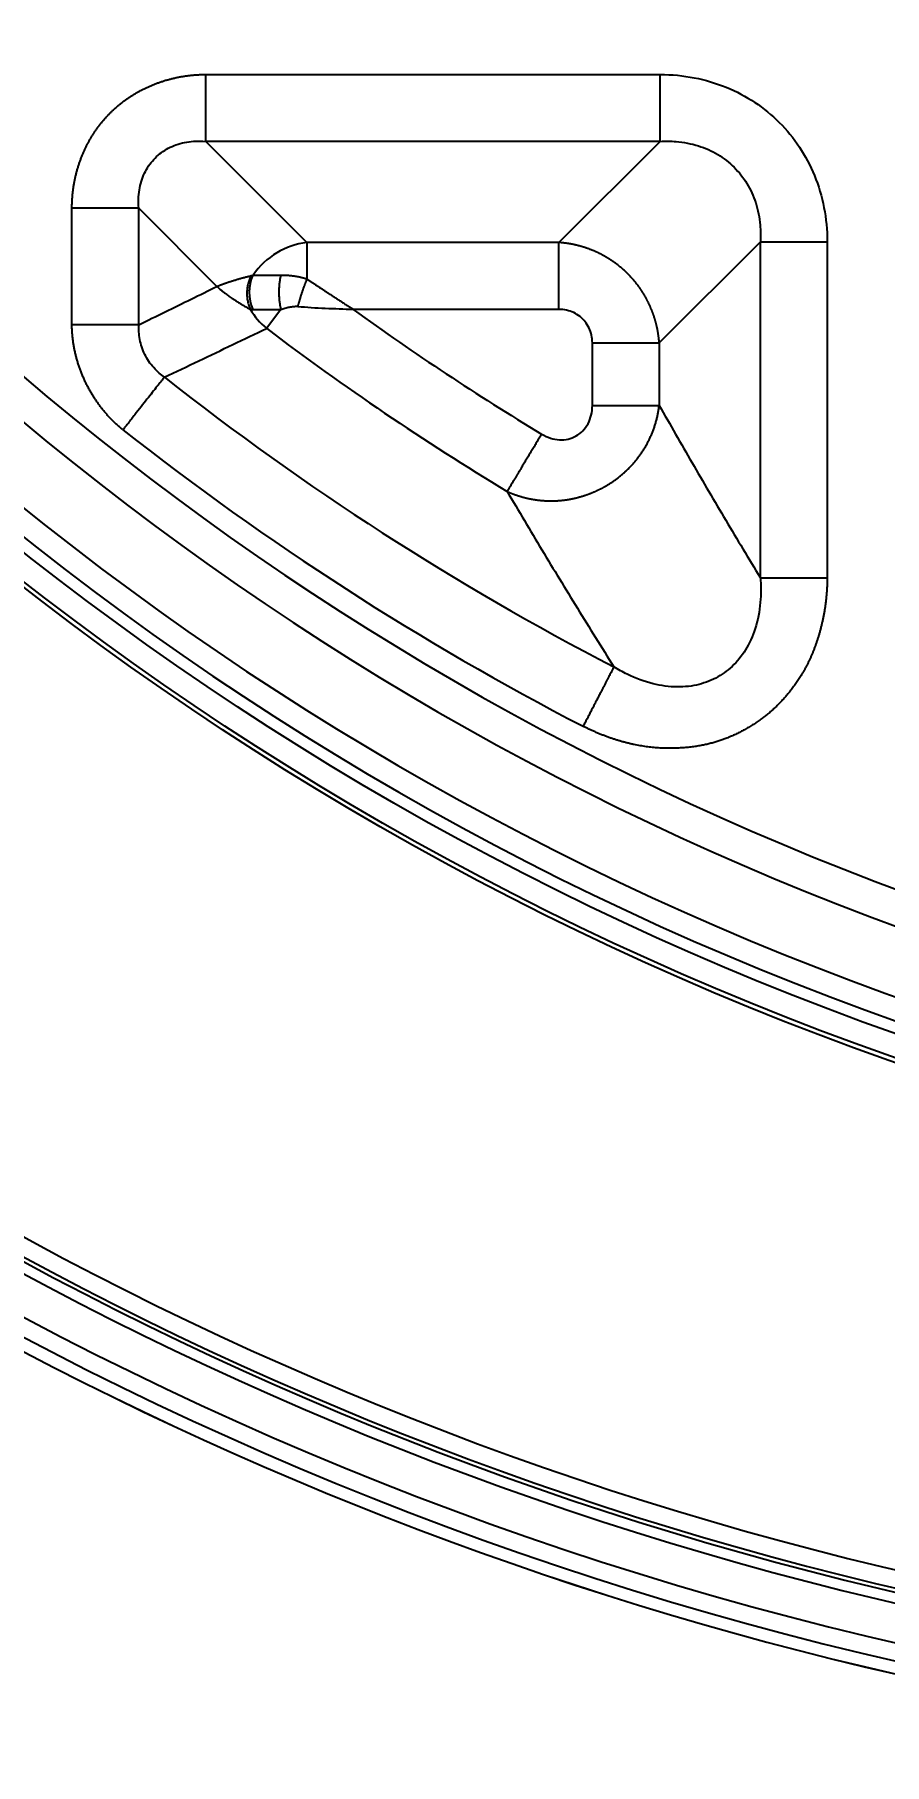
# Model space of a CAD drawing. Header units: millimetres. Extents: x -1286 to 291, y 5350 to 5880.
# Drawn here: x -1106.43 to -1082.28, y 5586.25 to 5635.39 of the extents above; entities that cross this region are included whole.
import ezdxf

# ---------------------------------------------------------------- set-up
doc = ezdxf.new("R2010")
doc.units = ezdxf.units.MM
doc.layers.add('dim', color=82, linetype='Continuous', lineweight=9)
doc.layers.add('粗实线层', color=7, linetype='Continuous', lineweight=35)
doc.dimstyles.new('ISO-25', dxfattribs={"dimscale": 1.5, "dimtxt": 2.5, "dimasz": 2.5, "dimexe": 1.25, "dimexo": 0.625, "dimtad": 1, "dimtxsty": 'Standard', "dimcen": 2.5, "dimadec": 0, "dimazin": 0, "dimtfac": 1, "dimtmove": 0, "dimatfit": 3, "dimfxl": 0, "dimarcsym": 0})

# ---------------------------------------------------------------- blocks, each defined once
blk = doc.blocks.new('*D39')
at = {"layer": 'Defpoints', "color": 0, "lineweight": 18, "transparency": 16777216}
for p in [(-981.514, 5754.075), (-1136.803, 5623.235)]:
    blk.add_point(p, dxfattribs=at)
at = {"layer": 'dim', "color": 0, "lineweight": -2, "transparency": 16777216}
for p, q in [((-931.597, 5796.133), (-979.219, 5756.008)), ((-1136.803, 5623.235), (-981.514, 5754.075)), ((-1139.097, 5621.302), (-1141.391, 5619.369))]:
    blk.add_line(p, q, dxfattribs=at)
at = {"layer": 'dim', "color": 0, "lineweight": 18, "transparency": 16777216}
for points in [[(-979.542, 5756.391), (-978.897, 5755.626), (-981.514, 5754.075)], [(-1139.419, 5621.684), (-1138.775, 5620.92), (-1136.803, 5623.235)]]:
    blk.add_solid(points, dxfattribs=at)
at = {"layer": 'dim', "color": 0, "lineweight": 18, "transparency": 16777216, "insert": (-942.427, 5790.849), "char_height": 3.75, "attachment_point": 5, "rotation": 40.1161}
blk.add_mtext('∅203,06', dxfattribs=at)

msp = doc.modelspace()

# ---------------------------------------------------------------- linework, layer by layer
at = {"layer": '粗实线层', "lineweight": 25}
for p, q in [((-1101.564, 5634.261), (-1088.656, 5634.261)), ((-1088.656, 5632.361), (-1101.564, 5632.361)), ((-1101.564, 5632.361), (-1098.691, 5629.488)), ((-1091.529, 5629.488), (-1088.656, 5632.361)), ((-1105.365, 5627.154), (-1105.365, 5630.46)), ((-1103.464, 5627.154), (-1103.464, 5630.46)), ((-1101.245, 5628.241), (-1103.464, 5630.46)), ((-1091.529, 5629.488), (-1098.691, 5629.488)), ((-1098.691, 5629.488), (-1098.691, 5628.455)), ((-1088.678, 5626.637), (-1085.805, 5629.51)), ((-1085.805, 5619.965), (-1085.805, 5629.51)), ((-1083.905, 5629.51), (-1083.905, 5619.965)), ((-1100.22, 5628.565), (-1099.432, 5628.565)), ((-1100.22, 5627.587), (-1099.432, 5627.587)), ((-1099.432, 5627.587), (-1099.839, 5627.05)), ((-1091.529, 5627.587), (-1097.372, 5627.587)), ((-1090.579, 5624.86), (-1090.579, 5626.637)), ((-1088.678, 5626.637), (-1088.678, 5624.86)), ((-1090.579, 5624.86), (-1088.678, 5624.86))]:
    msp.add_line(p, q, dxfattribs=at)
for radius in [87.342, 87.216, 86.564]:
    msp.add_circle((-1053.128, 5688.655), radius, dxfattribs=at)
for centre, radius, start, end in [((-1053.128, 5688.655), 86.224, 180.08059, 269.91941), ((-1053.128, 5688.655), 85.581, 180.90297, 269.09703), ((-1053.128, 5688.655), 83.696, 181.96796, 267.77604), ((-1053.128, 5688.655), 82.706, 182.5804, 267.41961), ((-1059.158, 5688.655), 102.032, 191.56871, 353.81047), ((-1059.158, 5688.655), 101.531, 191.59189, 353.81047), ((-1059.158, 5688.655), 100.442, 191.71935, 339.08959), ((-1059.158, 5688.655), 100.141, 191.71934, 339.08959), ((-1059.158, 5688.655), 100.022, 191.73334, 338.88345), ((-1059.158, 5688.655), 99.521, 191.82936, 338.86382), ((-1059.158, 5688.655), 102.401, 208.57791, 345.69153), ((-1059.158, 5688.655), 102.402, 208.57791, 345.69153), ((-1053.128, 5688.655), 75.411, 234.07664, 238.95453), ((-1053.128, 5688.655), 77.311, 232.8295, 238.95459), ((-1053.128, 5688.655), 80.184, 231.7776, 242.65108), ((-1053.128, 5688.655), 82.085, 231.77763, 242.65107)]:
    msp.add_arc(centre, radius, start, end, dxfattribs=at)
for centre, major_axis, ratio, start_param, end_param in [((-1098.691, 5627.587), (-1.421, -1.421), 0.89907, 3.980088, 4.907863), ((-1099.456, 5628.076), (0, 1.005), 0.870881, 1.062958, 2.078629), ((-1098.691, 5628.565), (-0.894, 1.8), 0.933392, 1.648193, 2.004935)]:
    msp.add_ellipse(centre, major_axis=major_axis, ratio=ratio, start_param=start_param, end_param=end_param, dxfattribs=at)
for points, degree, knots in [([(-1105.365, 5630.46), (-1105.365, 5630.849), (-1105.29, 5631.229), (-1105.218, 5631.602), (-1105.076, 5631.951), (-1104.936, 5632.298), (-1104.531, 5632.914), (-1104.021, 5633.425), (-1103.712, 5633.629), (-1103.404, 5633.831), (-1102.708, 5634.113), (-1102.334, 5634.187), (-1101.954, 5634.261), (-1101.564, 5634.261)], 2, [0, 0, 0, 0.125, 0.125, 0.25, 0.25, 0.375, 0.5, 0.625, 0.625, 0.75, 0.875, 0.875, 1, 1, 1]), ([(-1101.564, 5632.361), (-1101.564, 5632.391), (-1101.564, 5632.427), (-1101.564, 5632.514), (-1101.564, 5632.564), (-1101.564, 5632.678), (-1101.564, 5632.742), (-1101.564, 5632.881), (-1101.564, 5632.957), (-1101.564, 5633.117), (-1101.564, 5633.202), (-1101.564, 5633.379), (-1101.564, 5633.471), (-1101.564, 5633.658), (-1101.564, 5633.753), (-1101.564, 5633.943), (-1101.564, 5634.038), (-1101.564, 5634.131)], 3, [0, 0, 0, 0, 0.125, 0.125, 0.25, 0.25, 0.375, 0.375, 0.5, 0.5, 0.625, 0.625, 0.75, 0.75, 0.875, 0.875, 1, 1, 1, 1]), ([(-1088.656, 5632.361), (-1088.656, 5632.394), (-1088.656, 5632.436), (-1088.656, 5632.533), (-1088.656, 5632.589), (-1088.656, 5632.713), (-1088.656, 5632.781), (-1088.656, 5632.93), (-1088.656, 5633.009), (-1088.656, 5633.178), (-1088.656, 5633.268), (-1088.656, 5633.453), (-1088.656, 5633.55), (-1088.656, 5633.747), (-1088.656, 5633.849), (-1088.656, 5634.054), (-1088.656, 5634.157), (-1088.656, 5634.261)], 3, [0, 0, 0, 0, 0.125, 0.125, 0.25, 0.25, 0.375, 0.375, 0.5, 0.5, 0.625, 0.625, 0.75, 0.75, 0.875, 0.875, 1, 1, 1, 1]), ([(-1103.464, 5630.46), (-1103.474, 5630.57), (-1103.479, 5630.856), (-1103.395, 5631.293), (-1103.173, 5631.724), (-1102.84, 5632.06), (-1102.412, 5632.286), (-1101.971, 5632.374), (-1101.679, 5632.371), (-1101.564, 5632.361)], 3, [0, 0, 0, 0, 0.101226, 0.264798, 0.420724, 0.574235, 0.729996, 0.893276, 1, 1, 1, 1]), ([(-1088.656, 5632.361), (-1088.502, 5632.37), (-1088.13, 5632.367), (-1087.566, 5632.259), (-1087.004, 5632.009), (-1086.534, 5631.643), (-1086.165, 5631.175), (-1085.912, 5630.615), (-1085.8, 5630.047), (-1085.796, 5629.669), (-1085.805, 5629.51)], 3, [0, 0, 0, 0, 0.097096, 0.235697, 0.368425, 0.498314, 0.628163, 0.760781, 0.899214, 1, 1, 1, 1]), ([(-1103.464, 5630.46), (-1103.498, 5630.46), (-1103.539, 5630.46), (-1103.636, 5630.46), (-1103.692, 5630.46), (-1103.816, 5630.46), (-1103.885, 5630.46), (-1104.033, 5630.46), (-1104.113, 5630.46), (-1104.282, 5630.46), (-1104.371, 5630.46), (-1104.557, 5630.46), (-1104.653, 5630.46), (-1104.851, 5630.46), (-1104.952, 5630.46), (-1105.157, 5630.46), (-1105.261, 5630.46), (-1105.365, 5630.46)], 3, [0, 0, 0, 0, 0.125, 0.125, 0.25, 0.25, 0.375, 0.375, 0.5, 0.5, 0.625, 0.625, 0.75, 0.75, 0.875, 0.875, 1, 1, 1, 1]), ([(-1088.678, 5626.637), (-1088.679, 5626.646), (-1088.68, 5626.664), (-1088.682, 5626.69), (-1088.685, 5626.717), (-1088.687, 5626.744), (-1088.69, 5626.771), (-1088.693, 5626.797), (-1088.697, 5626.824), (-1088.7, 5626.851), (-1088.704, 5626.878), (-1088.708, 5626.904), (-1088.713, 5626.931), (-1088.717, 5626.957), (-1088.722, 5626.984), (-1088.727, 5627.011), (-1088.732, 5627.037), (-1088.738, 5627.064), (-1088.743, 5627.09), (-1088.749, 5627.117), (-1088.756, 5627.143), (-1088.762, 5627.169), (-1088.769, 5627.196), (-1088.776, 5627.222), (-1088.783, 5627.248), (-1088.79, 5627.274), (-1088.798, 5627.3), (-1088.806, 5627.326), (-1088.814, 5627.352), (-1088.822, 5627.378), (-1088.831, 5627.404), (-1088.839, 5627.43), (-1088.848, 5627.456), (-1088.858, 5627.481), (-1088.867, 5627.507), (-1088.877, 5627.532), (-1088.887, 5627.558), (-1088.897, 5627.583), (-1088.907, 5627.608), (-1088.918, 5627.634), (-1088.929, 5627.659), (-1088.94, 5627.684), (-1088.951, 5627.709), (-1088.963, 5627.733), (-1088.974, 5627.758), (-1088.986, 5627.783), (-1088.999, 5627.807), (-1089.011, 5627.832), (-1089.024, 5627.856), (-1089.036, 5627.88), (-1089.05, 5627.905), (-1089.063, 5627.929), (-1089.076, 5627.953), (-1089.09, 5627.976), (-1089.104, 5628), (-1089.118, 5628.024), (-1089.133, 5628.047), (-1089.147, 5628.07), (-1089.162, 5628.094), (-1089.177, 5628.117), (-1089.193, 5628.14), (-1089.208, 5628.162), (-1089.224, 5628.185), (-1089.24, 5628.208), (-1089.256, 5628.23), (-1089.272, 5628.252), (-1089.288, 5628.274), (-1089.305, 5628.296), (-1089.322, 5628.318), (-1089.339, 5628.34), (-1089.356, 5628.361), (-1089.374, 5628.383), (-1089.392, 5628.404), (-1089.409, 5628.425), (-1089.428, 5628.446), (-1089.446, 5628.467), (-1089.464, 5628.487), (-1089.483, 5628.508), (-1089.502, 5628.528), (-1089.521, 5628.548), (-1089.54, 5628.568), (-1089.559, 5628.588), (-1089.579, 5628.607), (-1089.599, 5628.626), (-1089.618, 5628.646), (-1089.638, 5628.665), (-1089.659, 5628.683), (-1089.679, 5628.702), (-1089.7, 5628.721), (-1089.72, 5628.739), (-1089.741, 5628.757), (-1089.762, 5628.775), (-1089.784, 5628.792), (-1089.805, 5628.81), (-1089.826, 5628.827), (-1089.848, 5628.844), (-1089.87, 5628.861), (-1089.892, 5628.878), (-1089.914, 5628.894), (-1089.936, 5628.911), (-1089.959, 5628.927), (-1089.981, 5628.943), (-1090.004, 5628.958), (-1090.027, 5628.974), (-1090.05, 5628.989), (-1090.073, 5629.004), (-1090.096, 5629.019), (-1090.119, 5629.033), (-1090.143, 5629.048), (-1090.166, 5629.062), (-1090.19, 5629.076), (-1090.214, 5629.09), (-1090.238, 5629.103), (-1090.262, 5629.117), (-1090.286, 5629.13), (-1090.31, 5629.143), (-1090.335, 5629.155), (-1090.359, 5629.168), (-1090.384, 5629.18), (-1090.408, 5629.192), (-1090.433, 5629.204), (-1090.458, 5629.215), (-1090.483, 5629.226), (-1090.508, 5629.237), (-1090.533, 5629.248), (-1090.558, 5629.259), (-1090.583, 5629.269), (-1090.609, 5629.279), (-1090.634, 5629.289), (-1090.66, 5629.299), (-1090.685, 5629.309), (-1090.711, 5629.318), (-1090.736, 5629.327), (-1090.762, 5629.336), (-1090.788, 5629.344), (-1090.814, 5629.352), (-1090.84, 5629.36), (-1090.866, 5629.368), (-1090.892, 5629.376), (-1090.918, 5629.383), (-1090.944, 5629.39), (-1090.971, 5629.397), (-1090.997, 5629.404), (-1091.023, 5629.41), (-1091.05, 5629.417), (-1091.076, 5629.423), (-1091.103, 5629.428), (-1091.129, 5629.434), (-1091.156, 5629.439), (-1091.182, 5629.444), (-1091.209, 5629.449), (-1091.235, 5629.453), (-1091.262, 5629.458), (-1091.289, 5629.462), (-1091.315, 5629.466), (-1091.342, 5629.469), (-1091.369, 5629.472), (-1091.395, 5629.476), (-1091.422, 5629.479), (-1091.449, 5629.481), (-1091.476, 5629.484), (-1091.502, 5629.486), (-1091.52, 5629.487), (-1091.529, 5629.488)], 3, [0, 0, 0, 0, 0.006177, 0.012354, 0.018532, 0.024711, 0.030891, 0.037071, 0.043252, 0.049434, 0.055616, 0.061799, 0.067982, 0.074166, 0.080351, 0.086537, 0.092724, 0.098912, 0.105101, 0.11129, 0.117481, 0.123672, 0.129864, 0.136058, 0.142251, 0.148446, 0.154641, 0.160838, 0.167034, 0.173232, 0.179431, 0.18563, 0.19183, 0.198031, 0.204233, 0.210436, 0.21664, 0.222845, 0.229051, 0.235259, 0.241468, 0.247678, 0.25389, 0.260103, 0.266319, 0.272535, 0.278754, 0.284973, 0.291194, 0.297416, 0.30364, 0.309864, 0.31609, 0.322316, 0.328543, 0.334772, 0.341001, 0.347231, 0.353461, 0.359693, 0.365925, 0.372158, 0.378391, 0.384625, 0.39086, 0.397095, 0.403332, 0.409568, 0.415806, 0.422044, 0.428283, 0.434523, 0.440763, 0.447004, 0.453245, 0.459486, 0.465728, 0.47197, 0.478212, 0.484455, 0.490697, 0.49694, 0.503183, 0.509425, 0.515668, 0.52191, 0.528152, 0.534393, 0.540634, 0.546875, 0.553116, 0.559355, 0.565595, 0.571833, 0.578071, 0.584309, 0.590546, 0.596782, 0.603018, 0.609253, 0.615487, 0.621721, 0.627954, 0.634187, 0.640418, 0.64665, 0.65288, 0.659109, 0.665338, 0.671565, 0.677791, 0.684017, 0.690241, 0.696464, 0.702686, 0.708906, 0.715125, 0.721342, 0.727558, 0.733772, 0.739985, 0.746196, 0.752405, 0.758614, 0.764821, 0.771027, 0.777231, 0.783435, 0.789638, 0.79584, 0.802041, 0.808241, 0.81444, 0.820639, 0.826837, 0.833033, 0.839229, 0.845424, 0.851618, 0.857812, 0.864004, 0.870196, 0.876386, 0.882575, 0.888763, 0.894951, 0.901137, 0.907322, 0.913506, 0.91969, 0.925872, 0.932054, 0.938235, 0.944415, 0.950595, 0.956774, 0.962951, 0.969128, 0.975305, 0.98148, 0.987654, 0.993828, 1, 1, 1, 1]), ([(-1091.529, 5627.587), (-1091.529, 5627.691), (-1091.529, 5627.795), (-1091.529, 5628), (-1091.529, 5628.101), (-1091.529, 5628.299), (-1091.529, 5628.395), (-1091.529, 5628.581), (-1091.529, 5628.67), (-1091.529, 5628.839), (-1091.529, 5628.919), (-1091.529, 5629.067), (-1091.529, 5629.136), (-1091.529, 5629.26), (-1091.529, 5629.315), (-1091.529, 5629.412), (-1091.529, 5629.454), (-1091.529, 5629.488)], 3, [0, 0, 0, 0, 0.125, 0.125, 0.25, 0.25, 0.375, 0.375, 0.5, 0.5, 0.625, 0.625, 0.75, 0.75, 0.875, 0.875, 1, 1, 1, 1]), ([(-1101.245, 5628.241), (-1101.239, 5628.243), (-1101.228, 5628.248), (-1101.211, 5628.255), (-1101.194, 5628.262), (-1101.177, 5628.269), (-1101.16, 5628.275), (-1101.143, 5628.282), (-1101.126, 5628.288), (-1101.109, 5628.295), (-1101.093, 5628.301), (-1101.076, 5628.307), (-1101.06, 5628.313), (-1101.044, 5628.319), (-1101.027, 5628.325), (-1101.012, 5628.331), (-1100.996, 5628.336), (-1100.98, 5628.341), (-1100.965, 5628.347), (-1100.95, 5628.352), (-1100.935, 5628.357), (-1100.92, 5628.362), (-1100.906, 5628.367), (-1100.891, 5628.371), (-1100.877, 5628.376), (-1100.864, 5628.381), (-1100.85, 5628.385), (-1100.837, 5628.389), (-1100.824, 5628.393), (-1100.811, 5628.397), (-1100.788, 5628.405), (-1100.754, 5628.415), (-1100.71, 5628.429), (-1100.665, 5628.442), (-1100.621, 5628.455), (-1100.576, 5628.467), (-1100.532, 5628.48), (-1100.488, 5628.492), (-1100.444, 5628.503), (-1100.401, 5628.515), (-1100.358, 5628.526), (-1100.316, 5628.536), (-1100.287, 5628.543), (-1100.273, 5628.547)], 3, [0, 0, 0, 0, 0.023206, 0.046039, 0.068498, 0.090584, 0.112296, 0.133636, 0.154601, 0.175194, 0.195413, 0.215259, 0.234731, 0.25383, 0.272556, 0.290908, 0.308887, 0.326493, 0.343725, 0.360584, 0.37707, 0.393182, 0.408921, 0.424287, 0.43928, 0.453899, 0.468145, 0.482017, 0.495517, 0.508643, 0.521395, 0.566525, 0.610699, 0.653919, 0.696184, 0.737495, 0.777853, 0.817257, 0.855709, 0.893208, 0.929756, 0.965353, 1, 1, 1, 1]), ([(-1101.245, 5628.241), (-1101.24, 5628.237), (-1101.23, 5628.227), (-1101.213, 5628.212), (-1101.194, 5628.195), (-1101.171, 5628.176), (-1101.146, 5628.154), (-1101.117, 5628.13), (-1101.085, 5628.104), (-1101.049, 5628.075), (-1101.01, 5628.044), (-1100.967, 5628.011), (-1100.919, 5627.976), (-1100.867, 5627.939), (-1100.816, 5627.904), (-1100.767, 5627.871), (-1100.722, 5627.842), (-1100.678, 5627.814), (-1100.634, 5627.786), (-1100.59, 5627.759), (-1100.546, 5627.733), (-1100.503, 5627.708), (-1100.461, 5627.683), (-1100.419, 5627.66), (-1100.378, 5627.637), (-1100.337, 5627.615), (-1100.31, 5627.6), (-1100.297, 5627.593)], 3, [0, 0, 0, 0, 0.019805, 0.042984, 0.069539, 0.099473, 0.132791, 0.169495, 0.209588, 0.253073, 0.29995, 0.35022, 0.403881, 0.460926, 0.521348, 0.567741, 0.612961, 0.657005, 0.699868, 0.741548, 0.78204, 0.821344, 0.859457, 0.89638, 0.932111, 0.966651, 1, 1, 1, 1]), ([(-1100.273, 5628.547), (-1100.291, 5628.512), (-1100.307, 5628.475), (-1100.336, 5628.399), (-1100.348, 5628.36), (-1100.369, 5628.279), (-1100.377, 5628.238), (-1100.389, 5628.154), (-1100.392, 5628.112), (-1100.394, 5628.027), (-1100.393, 5627.985), (-1100.386, 5627.902), (-1100.379, 5627.86), (-1100.363, 5627.78), (-1100.352, 5627.741), (-1100.327, 5627.665), (-1100.313, 5627.628), (-1100.297, 5627.593)], 3, [0, 0, 0, 0, 0.125, 0.125, 0.25, 0.25, 0.375, 0.375, 0.5, 0.5, 0.625, 0.625, 0.75, 0.75, 0.875, 0.875, 1, 1, 1, 1]), ([(-1099.432, 5628.565), (-1099.425, 5628.565), (-1099.413, 5628.565), (-1099.393, 5628.564), (-1099.374, 5628.564), (-1099.355, 5628.564), (-1099.335, 5628.563), (-1099.316, 5628.563), (-1099.297, 5628.562), (-1099.278, 5628.561), (-1099.258, 5628.56), (-1099.239, 5628.559), (-1099.22, 5628.557), (-1099.201, 5628.556), (-1099.182, 5628.554), (-1099.163, 5628.552), (-1099.144, 5628.551), (-1099.125, 5628.548), (-1099.106, 5628.546), (-1099.088, 5628.544), (-1099.069, 5628.542), (-1099.05, 5628.539), (-1099.031, 5628.536), (-1099.013, 5628.533), (-1098.994, 5628.53), (-1098.976, 5628.527), (-1098.958, 5628.524), (-1098.939, 5628.52), (-1098.921, 5628.516), (-1098.903, 5628.513), (-1098.885, 5628.509), (-1098.867, 5628.505), (-1098.849, 5628.5), (-1098.831, 5628.496), (-1098.813, 5628.491), (-1098.796, 5628.487), (-1098.778, 5628.482), (-1098.76, 5628.477), (-1098.743, 5628.471), (-1098.725, 5628.466), (-1098.708, 5628.461), (-1098.697, 5628.457), (-1098.691, 5628.455)], 3, [0, 0, 0, 0, 0.027024, 0.053937, 0.080738, 0.107427, 0.134004, 0.160469, 0.186822, 0.213063, 0.239193, 0.265211, 0.291118, 0.316915, 0.342602, 0.368179, 0.393648, 0.419009, 0.444263, 0.469412, 0.494457, 0.519398, 0.544239, 0.568979, 0.593622, 0.618168, 0.64262, 0.666981, 0.691252, 0.715436, 0.739535, 0.763554, 0.787494, 0.811358, 0.835151, 0.858875, 0.882534, 0.906133, 0.929674, 0.953163, 0.976603, 1, 1, 1, 1]), ([(-1098.691, 5628.455), (-1098.682, 5628.449), (-1098.664, 5628.437), (-1098.636, 5628.419), (-1098.608, 5628.4), (-1098.58, 5628.381), (-1098.55, 5628.361), (-1098.52, 5628.341), (-1098.489, 5628.321), (-1098.458, 5628.3), (-1098.426, 5628.279), (-1098.394, 5628.258), (-1098.361, 5628.236), (-1098.327, 5628.213), (-1098.292, 5628.191), (-1098.257, 5628.168), (-1098.221, 5628.144), (-1098.185, 5628.12), (-1098.148, 5628.095), (-1098.11, 5628.071), (-1098.072, 5628.045), (-1098.033, 5628.02), (-1097.993, 5627.994), (-1097.953, 5627.967), (-1097.912, 5627.94), (-1097.871, 5627.913), (-1097.829, 5627.885), (-1097.786, 5627.857), (-1097.742, 5627.829), (-1097.698, 5627.8), (-1097.654, 5627.77), (-1097.608, 5627.741), (-1097.562, 5627.711), (-1097.516, 5627.68), (-1097.468, 5627.65), (-1097.42, 5627.619), (-1097.388, 5627.598), (-1097.372, 5627.587)], 3, [0, 0, 0, 0, 0.020893, 0.042235, 0.064029, 0.086273, 0.108968, 0.132114, 0.155711, 0.179759, 0.204259, 0.22921, 0.254613, 0.280467, 0.306774, 0.333532, 0.360743, 0.388405, 0.41652, 0.445088, 0.474107, 0.503579, 0.533504, 0.563881, 0.594711, 0.625994, 0.65773, 0.689918, 0.722559, 0.755653, 0.789201, 0.823201, 0.857654, 0.892561, 0.927921, 0.963734, 1, 1, 1, 1]), ([(-1099.432, 5627.587), (-1099.393, 5627.601), (-1099.353, 5627.614), (-1099.272, 5627.636), (-1099.232, 5627.646), (-1099.151, 5627.662), (-1099.11, 5627.668), (-1099.03, 5627.676), (-1098.99, 5627.676), (-1098.951, 5627.674)], 3, [0, 0, 0, 0, 0.25, 0.25, 0.5, 0.5, 0.75, 0.75, 1, 1, 1, 1]), ([(-1098.951, 5627.674), (-1098.823, 5627.662), (-1098.694, 5627.651), (-1098.433, 5627.634), (-1098.301, 5627.628), (-1098.036, 5627.616), (-1097.903, 5627.611), (-1097.638, 5627.6), (-1097.505, 5627.594), (-1097.372, 5627.587)], 3, [0, 0, 0, 0, 0.25, 0.25, 0.5, 0.5, 0.75, 0.75, 1, 1, 1, 1]), ([(-1100.297, 5627.593), (-1100.294, 5627.593), (-1100.288, 5627.592), (-1100.279, 5627.591), (-1100.269, 5627.59), (-1100.26, 5627.589), (-1100.25, 5627.588), (-1100.24, 5627.588), (-1100.23, 5627.587), (-1100.224, 5627.587), (-1100.22, 5627.587)], 3, [0, 0, 0, 0, 0.12396, 0.248247, 0.372846, 0.497738, 0.622905, 0.748336, 0.874033, 1, 1, 1, 1]), ([(-1103.915, 5624.168), (-1104.242, 5624.426), (-1104.514, 5624.772), (-1104.779, 5625.109), (-1104.971, 5625.505), (-1105.161, 5625.899), (-1105.262, 5626.317), (-1105.365, 5626.741), (-1105.365, 5627.154)], 2, [0, 0, 0, 0.25, 0.25, 0.5, 0.5, 0.75, 0.75, 1, 1, 1]), ([(-1102.74, 5625.661), (-1102.79, 5625.697), (-1102.956, 5625.828), (-1103.199, 5626.102), (-1103.398, 5626.507), (-1103.466, 5626.871), (-1103.468, 5627.087), (-1103.464, 5627.154)], 3, [0, 0, 0, 0, 0.10466, 0.363033, 0.629869, 0.885213, 1, 1, 1, 1]), ([(-1102.74, 5625.661), (-1102.761, 5625.634), (-1102.786, 5625.602), (-1102.846, 5625.526), (-1102.881, 5625.482), (-1102.957, 5625.384), (-1103, 5625.331), (-1103.092, 5625.214), (-1103.141, 5625.151), (-1103.246, 5625.019), (-1103.301, 5624.949), (-1103.416, 5624.803), (-1103.475, 5624.727), (-1103.598, 5624.572), (-1103.66, 5624.492), (-1103.787, 5624.331), (-1103.851, 5624.25), (-1103.915, 5624.168)], 3, [0, 0, 0, 0, 0.125, 0.125, 0.25, 0.25, 0.375, 0.375, 0.5, 0.5, 0.625, 0.625, 0.75, 0.75, 0.875, 0.875, 1, 1, 1, 1]), ([(-1092.999, 5622.418), (-1092.991, 5622.414), (-1092.975, 5622.407), (-1092.951, 5622.396), (-1092.927, 5622.386), (-1092.903, 5622.376), (-1092.879, 5622.366), (-1092.855, 5622.356), (-1092.831, 5622.347), (-1092.806, 5622.338), (-1092.782, 5622.329), (-1092.757, 5622.32), (-1092.733, 5622.311), (-1092.708, 5622.303), (-1092.684, 5622.295), (-1092.659, 5622.287), (-1092.634, 5622.279), (-1092.61, 5622.272), (-1092.585, 5622.264), (-1092.56, 5622.257), (-1092.535, 5622.251), (-1092.51, 5622.244), (-1092.486, 5622.238), (-1092.461, 5622.232), (-1092.436, 5622.226), (-1092.411, 5622.22), (-1092.386, 5622.215), (-1092.361, 5622.209), (-1092.336, 5622.204), (-1092.311, 5622.2), (-1092.286, 5622.195), (-1092.261, 5622.191), (-1092.236, 5622.187), (-1092.211, 5622.183), (-1092.186, 5622.179), (-1092.161, 5622.175), (-1092.136, 5622.172), (-1092.111, 5622.169), (-1092.086, 5622.166), (-1092.061, 5622.164), (-1092.036, 5622.161), (-1092.011, 5622.159), (-1091.986, 5622.157), (-1091.961, 5622.155), (-1091.936, 5622.154), (-1091.911, 5622.152), (-1091.886, 5622.151), (-1091.861, 5622.15), (-1091.837, 5622.149), (-1091.812, 5622.149), (-1091.787, 5622.148), (-1091.762, 5622.148), (-1091.737, 5622.148), (-1091.713, 5622.149), (-1091.688, 5622.149), (-1091.664, 5622.15), (-1091.639, 5622.151), (-1091.614, 5622.152), (-1091.59, 5622.153), (-1091.566, 5622.154), (-1091.541, 5622.156), (-1091.517, 5622.158), (-1091.493, 5622.16), (-1091.468, 5622.162), (-1091.444, 5622.164), (-1091.42, 5622.167), (-1091.396, 5622.17), (-1091.372, 5622.173), (-1091.348, 5622.176), (-1091.324, 5622.179), (-1091.3, 5622.182), (-1091.277, 5622.186), (-1091.253, 5622.19), (-1091.23, 5622.194), (-1091.206, 5622.198), (-1091.183, 5622.203), (-1091.159, 5622.207), (-1091.136, 5622.212), (-1091.113, 5622.217), (-1091.09, 5622.222), (-1091.067, 5622.227), (-1091.044, 5622.232), (-1091.021, 5622.238), (-1090.998, 5622.244), (-1090.976, 5622.25), (-1090.953, 5622.256), (-1090.931, 5622.262), (-1090.908, 5622.268), (-1090.886, 5622.275), (-1090.864, 5622.282), (-1090.841, 5622.288), (-1090.819, 5622.295), (-1090.798, 5622.303), (-1090.776, 5622.31), (-1090.754, 5622.317), (-1090.732, 5622.325), (-1090.711, 5622.333), (-1090.689, 5622.34), (-1090.668, 5622.348), (-1090.647, 5622.357), (-1090.626, 5622.365), (-1090.605, 5622.373), (-1090.584, 5622.382), (-1090.563, 5622.39), (-1090.542, 5622.399), (-1090.522, 5622.408), (-1090.501, 5622.417), (-1090.481, 5622.426), (-1090.461, 5622.435), (-1090.441, 5622.445), (-1090.421, 5622.454), (-1090.401, 5622.464), (-1090.381, 5622.473), (-1090.362, 5622.483), (-1090.342, 5622.493), (-1090.323, 5622.503), (-1090.303, 5622.513), (-1090.284, 5622.523), (-1090.265, 5622.534), (-1090.246, 5622.544), (-1090.221, 5622.558), (-1090.189, 5622.577), (-1090.15, 5622.6), (-1090.112, 5622.623), (-1090.074, 5622.647), (-1090.036, 5622.672), (-1089.998, 5622.697), (-1089.96, 5622.723), (-1089.923, 5622.75), (-1089.886, 5622.778), (-1089.848, 5622.806), (-1089.812, 5622.834), (-1089.775, 5622.864), (-1089.739, 5622.894), (-1089.703, 5622.925), (-1089.667, 5622.956), (-1089.632, 5622.988), (-1089.597, 5623.021), (-1089.562, 5623.055), (-1089.528, 5623.089), (-1089.495, 5623.124), (-1089.461, 5623.159), (-1089.429, 5623.195), (-1089.396, 5623.232), (-1089.364, 5623.27), (-1089.333, 5623.308), (-1089.302, 5623.346), (-1089.272, 5623.386), (-1089.242, 5623.426), (-1089.213, 5623.466), (-1089.184, 5623.508), (-1089.156, 5623.549), (-1089.128, 5623.592), (-1089.101, 5623.635), (-1089.075, 5623.678), (-1089.05, 5623.722), (-1089.025, 5623.767), (-1089.001, 5623.812), (-1088.977, 5623.857), (-1088.955, 5623.903), (-1088.933, 5623.95), (-1088.912, 5623.997), (-1088.891, 5624.045), (-1088.871, 5624.093), (-1088.852, 5624.142), (-1088.834, 5624.191), (-1088.817, 5624.24), (-1088.801, 5624.29), (-1088.785, 5624.34), (-1088.77, 5624.391), (-1088.756, 5624.442), (-1088.743, 5624.493), (-1088.731, 5624.544), (-1088.72, 5624.596), (-1088.71, 5624.649), (-1088.7, 5624.701), (-1088.692, 5624.754), (-1088.685, 5624.807), (-1088.68, 5624.843), (-1088.678, 5624.86)], 3, [0, 0, 0, 0, 0.004693, 0.009378, 0.014054, 0.018723, 0.023383, 0.028035, 0.032678, 0.037314, 0.041941, 0.04656, 0.05117, 0.055773, 0.060367, 0.064953, 0.069531, 0.074101, 0.078663, 0.083217, 0.087763, 0.092301, 0.096831, 0.101353, 0.105867, 0.110373, 0.11487, 0.119359, 0.123839, 0.128312, 0.132775, 0.13723, 0.141677, 0.146115, 0.150545, 0.154967, 0.159379, 0.163784, 0.16818, 0.172568, 0.176947, 0.181318, 0.185681, 0.190036, 0.194382, 0.198721, 0.203052, 0.207375, 0.21169, 0.215998, 0.220298, 0.224591, 0.228876, 0.233154, 0.237424, 0.241686, 0.245941, 0.250187, 0.254425, 0.258655, 0.262876, 0.267088, 0.271292, 0.275488, 0.279674, 0.283852, 0.288021, 0.292181, 0.296333, 0.300475, 0.304608, 0.308733, 0.312848, 0.316955, 0.321052, 0.325141, 0.329221, 0.333292, 0.337354, 0.341408, 0.345453, 0.349489, 0.353517, 0.357536, 0.361547, 0.36555, 0.369544, 0.373529, 0.377506, 0.381473, 0.385432, 0.389381, 0.393322, 0.397253, 0.401175, 0.405087, 0.40899, 0.412883, 0.416767, 0.420641, 0.424506, 0.428361, 0.432206, 0.436041, 0.439866, 0.443682, 0.447488, 0.451284, 0.45507, 0.458846, 0.462612, 0.466369, 0.470116, 0.473852, 0.477579, 0.481297, 0.485004, 0.488702, 0.49239, 0.496069, 0.499738, 0.507304, 0.51491, 0.522558, 0.530247, 0.537977, 0.545749, 0.553561, 0.561413, 0.569306, 0.577239, 0.585212, 0.593223, 0.601273, 0.60936, 0.617484, 0.625645, 0.633841, 0.642073, 0.650342, 0.658647, 0.66699, 0.675371, 0.683789, 0.692245, 0.700737, 0.709267, 0.717833, 0.726435, 0.735071, 0.743741, 0.752444, 0.761178, 0.769943, 0.778739, 0.787568, 0.79643, 0.805325, 0.814255, 0.823219, 0.832218, 0.841252, 0.850322, 0.859426, 0.868564, 0.877737, 0.886943, 0.896182, 0.905454, 0.914758, 0.924095, 0.933465, 0.942869, 0.952307, 0.961779, 0.971284, 0.980823, 0.990395, 1, 1, 1, 1]), ([(-1092.999, 5622.418), (-1092.675, 5621.866), (-1092.019, 5620.76), (-1091.009, 5619.1), (-1090.316, 5617.99), (-1089.966, 5617.433)], 3, [0, 0, 0, 0, 0.333331, 0.666666, 1, 1, 1, 1]), ([(-1083.905, 5619.965), (-1083.905, 5619.614), (-1083.951, 5619.255), (-1083.995, 5618.91), (-1084.08, 5618.572), (-1084.163, 5618.244), (-1084.28, 5617.938), (-1084.396, 5617.638), (-1084.539, 5617.377), (-1084.823, 5616.861), (-1085.214, 5616.449), (-1085.603, 5616.039), (-1086.087, 5615.745), (-1086.58, 5615.445), (-1087.092, 5615.294), (-1087.625, 5615.137), (-1088.25, 5615.121), (-1088.892, 5615.104), (-1089.545, 5615.26), (-1090.207, 5615.419), (-1090.839, 5615.745)], 2, [0, 0, 0, 0.0625, 0.0625, 0.125, 0.125, 0.1875, 0.1875, 0.25, 0.25, 0.375, 0.375, 0.5, 0.5, 0.625, 0.625, 0.75, 0.75, 0.875, 0.875, 1, 1, 1]), ([(-1085.805, 5619.965), (-1085.789, 5619.762), (-1085.784, 5619.295), (-1085.895, 5618.614), (-1086.158, 5617.979), (-1086.533, 5617.483), (-1086.999, 5617.126), (-1087.549, 5616.906), (-1088.179, 5616.835), (-1088.877, 5616.929), (-1089.482, 5617.157), (-1089.843, 5617.357), (-1089.966, 5617.433)], 3, [0, 0, 0, 0, 0.090882, 0.208497, 0.315827, 0.415203, 0.509908, 0.605348, 0.706254, 0.815598, 0.935636, 1, 1, 1, 1]), ([(-1085.805, 5619.965), (-1085.772, 5619.965), (-1085.73, 5619.965), (-1085.633, 5619.965), (-1085.577, 5619.965), (-1085.453, 5619.965), (-1085.385, 5619.965), (-1085.236, 5619.965), (-1085.157, 5619.965), (-1084.988, 5619.965), (-1084.898, 5619.965), (-1084.713, 5619.965), (-1084.616, 5619.965), (-1084.419, 5619.965), (-1084.317, 5619.965), (-1084.112, 5619.965), (-1084.009, 5619.965), (-1083.905, 5619.965)], 3, [0, 0, 0, 0, 0.125, 0.125, 0.25, 0.25, 0.375, 0.375, 0.5, 0.5, 0.625, 0.625, 0.75, 0.75, 0.875, 0.875, 1, 1, 1, 1])]:
    msp.add_open_spline(points, degree=degree, knots=knots, dxfattribs=at)
for points, weights in [([(-1101.564, 5634.131), (-1101.564, 5634.175), (-1101.564, 5634.218), (-1101.564, 5634.261)], [1.0811095882, 1.08781652236, 1.09493940271, 1.10247822924]), ([(-1085.805, 5629.51), (-1085.516, 5629.51), (-1084.793, 5629.51), (-1083.905, 5629.51)], [1.10246547664, 0.965842832662, 0.965844841149, 1.1024715021]), ([(-1099.432, 5628.565), (-1099.505, 5628.254), (-1099.505, 5627.898), (-1099.432, 5627.587)], [1.06734703194, 0.97755052783, 0.977550989356, 1.06734841652]), ([(-1098.691, 5628.455), (-1098.792, 5628.208), (-1098.884, 5627.932), (-1098.951, 5627.674)], [1.04585022912, 0.984715418526, 0.984716590317, 1.04585374449]), ([(-1103.464, 5627.154), (-1103.753, 5627.154), (-1104.477, 5627.154), (-1105.365, 5627.154)], [1.10246707886, 0.965843236021, 0.965844307056, 1.10247029196]), ([(-1090.579, 5626.637), (-1089.691, 5626.637), (-1088.967, 5626.637), (-1088.678, 5626.637)], [1.10246344043, 0.965844453474, 0.965845519864, 1.1024666396]), ([(-1092.019, 5624.046), (-1092.477, 5623.285), (-1092.85, 5622.666), (-1092.999, 5622.418)], [1.10246136299, 0.965844898116, 0.965846212349, 1.10246530569]), ([(-1089.966, 5617.433), (-1090.099, 5617.176), (-1090.431, 5616.534), (-1090.839, 5615.745)], [1.1024615712, 0.965843362733, 0.96584614299, 1.10246991197])]:
    msp.add_rational_spline(points, weights, degree=3, dxfattribs=at)
for points in [[(-1088.656, 5634.261), (-1088.321, 5634.261), (-1087.674, 5634.198), (-1086.756, 5633.924), (-1085.947, 5633.493), (-1085.246, 5632.92), (-1084.673, 5632.219), (-1084.242, 5631.41), (-1083.967, 5630.491), (-1083.905, 5629.845), (-1083.905, 5629.51)], [(-1103.464, 5627.154), (-1103.215, 5627.275), (-1102.717, 5627.517), (-1101.977, 5627.88), (-1101.488, 5628.121), (-1101.245, 5628.241)], [(-1100.273, 5628.547), (-1100.264, 5628.549), (-1100.247, 5628.554), (-1100.229, 5628.561), (-1100.22, 5628.565)], [(-1090.579, 5626.637), (-1090.579, 5626.712), (-1090.594, 5626.856), (-1090.664, 5627.061), (-1090.775, 5627.241), (-1090.924, 5627.391), (-1091.105, 5627.502), (-1091.31, 5627.572), (-1091.454, 5627.587), (-1091.529, 5627.587)], [(-1102.74, 5625.661), (-1102.412, 5625.816), (-1101.761, 5626.126), (-1100.794, 5626.589), (-1100.156, 5626.897), (-1099.839, 5627.05)], [(-1092.019, 5624.046), (-1091.937, 5623.997), (-1091.77, 5623.921), (-1091.51, 5623.873), (-1091.26, 5623.894), (-1091.033, 5623.982), (-1090.84, 5624.131), (-1090.693, 5624.334), (-1090.6, 5624.582), (-1090.579, 5624.764), (-1090.579, 5624.86)], [(-1088.678, 5624.86), (-1088.372, 5624.319), (-1087.751, 5623.234), (-1086.795, 5621.604), (-1086.138, 5620.512), (-1085.805, 5619.965)]]:
    msp.add_open_spline(points, degree=3, dxfattribs=at)

# ---------------------------------------------------------------- dimensions: what is measured, and where the dimension line sits
at = {"layer": 'dim', "lineweight": 18}
dim = msp.add_diameter_dim_2p(p1=(-1136.803, 5623.235), p2=(-981.514, 5754.075), dimstyle='ISO-25', override={"dimasz": 2, "dimexe": 0.49975, "dimexo": 0.49975, "dimgap": 0.49975}, dxfattribs=at)
dim.commit()
dim.dimension.update_dxf_attribs({"geometry": '*D39', "text_midpoint": (-940.534, 5788.603), "dimtype": 163})

doc.saveas('drawing.dxf')
